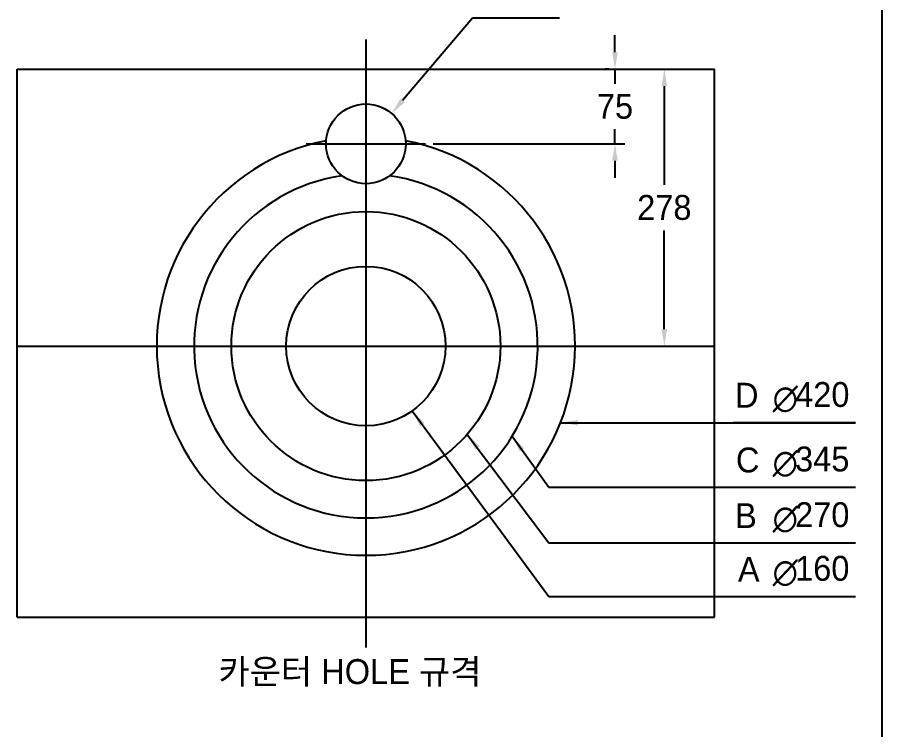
# Model space of a CAD drawing. Header units: millimetres. Extents: x 0 to 3800, y -67 to 2530.
# Drawn here: x 932 to 1800, y 1156 to 1871 of the extents above; entities that cross this region are included whole.
import ezdxf
from ezdxf.lldxf.tags import DXFTag

# ---------------------------------------------------------------- set-up
doc = ezdxf.new("R2010")
doc.units = ezdxf.units.MM
for name, color, linetype in [('TEXT', 7, 'Continuous'), ('내부선 및 부속', 4, 'Continuous'), ('도각라인', 255, 'Continuous'), ('외형선', 3, 'Continuous'), ('중심선', 1, 'DASHED'), ('치수선', 7, 'Continuous')]:
    doc.layers.add(name, color=color, linetype=linetype)
doc.styles.add('____', font='')
doc.styles.add('타이틀', font='H2GTRM.TTF', dxfattribs={"height": 25})
doc.styles.get('____').set_extended_font_data('굴림')
tags = doc.linetypes.add('DASHDOT', pattern=[70, 31, -13, 13, -13]).pattern_tags.tags
tags[10:11] = [DXFTag(74, 4), DXFTag(75, 0), DXFTag(340, '0'), DXFTag(46, 0.0), DXFTag(50, 0.0), DXFTag(44, 0.0), DXFTag(45, 0.0)]
tags[8:9] = [DXFTag(74, 4), DXFTag(75, 0), DXFTag(340, '0'), DXFTag(46, 0.0), DXFTag(50, 0.0), DXFTag(44, 0.0), DXFTag(45, 0.0)]
tags[6:7] = [DXFTag(74, 4), DXFTag(75, 0), DXFTag(340, '0'), DXFTag(46, 0.0), DXFTag(50, 0.0), DXFTag(44, 0.0), DXFTag(45, 0.0)]
tags[4:5] = [DXFTag(74, 4), DXFTag(75, 0), DXFTag(340, '0'), DXFTag(46, 0.0), DXFTag(50, 0.0), DXFTag(44, 0.0), DXFTag(45, 0.0)]
tags = doc.linetypes.add('DASHED', pattern=[25.72, 12.86, -12.86]).pattern_tags.tags
tags[6:7] = [DXFTag(74, 4), DXFTag(75, 0), DXFTag(340, '0'), DXFTag(46, 0.0), DXFTag(50, 0.0), DXFTag(44, 0.0), DXFTag(45, 0.0)]
tags[4:5] = [DXFTag(74, 4), DXFTag(75, 0), DXFTag(340, '0'), DXFTag(46, 0.0), DXFTag(50, 0.0), DXFTag(44, 0.0), DXFTag(45, 0.0)]
doc.dimstyles.new('MSADIM', dxfattribs={"dimtxt": 33, "dimasz": 17, "dimexe": 10, "dimexo": 7.5, "dimgap": 10, "dimtad": 0, "dimtih": 1, "dimtoh": 1, "dimdec": 0, "dimzin": 1, "dimdsep": 46, "dimtxsty": '____', "dimcen": 11.25, "dimadec": 0, "dimazin": 0, "dimtfac": 1, "dimtdec": 0, "dimtix": 1, "dimtmove": 0, "dimatfit": 3, "dimfxl": 1, "dimtolj": 1, "dimtzin": 1, "dimarcsym": 0})

# ---------------------------------------------------------------- blocks, each defined once
blk = doc.blocks.new('*D3')
at = {"layer": '치수선', "color": 0, "linetype": 'Continuous', "lineweight": -2, "transparency": 16777216}
for p, q in [((1532.19, 1835.72), (1532.19, 1852.72)), ((1526.04, 1818.72), (1522.19, 1818.72)), ((1532.19, 1818.72), (1532.19, 1804.04)), ((1532.19, 1743.72), (1532.19, 1758.41)), ((1349.63, 1743.72), (1542.19, 1743.72)), ((1532.19, 1726.72), (1532.19, 1709.72))]:
    blk.add_line(p, q, dxfattribs=at)
at = {"layer": '치수선', "color": 0, "linetype": 'Continuous', "transparency": 16777216}
for points in [[(1529.36, 1835.72), (1535.02, 1835.72), (1532.19, 1818.72)], [(1529.36, 1726.72), (1535.02, 1726.72), (1532.19, 1743.72)]]:
    blk.add_solid(points, dxfattribs=at)
at = {"layer": '치수선', "color": 0, "linetype": 'Continuous', "transparency": 16777216, "insert": (1532.19, 1781.22), "char_height": 25, "attachment_point": 5, "style": '____'}
blk.add_mtext('\\A1;75', dxfattribs=at)
blk = doc.blocks.new('*D4')
at = {"layer": '치수선', "color": 0, "linetype": 'Continuous', "lineweight": -2, "transparency": 16777216}
for p, q in [((1584.97, 1818.72), (1591.75, 1818.72)), ((1581.75, 1801.72), (1581.75, 1702.56)), ((1581.75, 1557.72), (1581.75, 1656.89)), ((1584.97, 1540.72), (1591.75, 1540.72))]:
    blk.add_line(p, q, dxfattribs=at)
at = {"layer": '치수선', "color": 0, "linetype": 'Continuous', "transparency": 16777216}
for points in [[(1578.91, 1801.72), (1584.58, 1801.72), (1581.75, 1818.72)], [(1578.91, 1557.72), (1584.58, 1557.72), (1581.75, 1540.72)]]:
    blk.add_solid(points, dxfattribs=at)
at = {"layer": '치수선', "color": 0, "linetype": 'Continuous', "transparency": 16777216, "insert": (1581.75, 1679.72), "char_height": 25, "attachment_point": 5, "style": '____'}
blk.add_mtext('\\A1;278', dxfattribs=at)

msp = doc.modelspace()

# ---------------------------------------------------------------- linework, layer by layer
at = {"layer": '내부선 및 부속', "linetype": 'Continuous'}
for p, q in [((932.13, 1818.72), (1632.13, 1818.72)), ((932.13, 1268.72), (932.13, 1818.72)), ((1632.13, 1268.72), (1632.13, 1818.72)), ((932.13, 1268.72), (1632.13, 1268.72))]:
    msp.add_line(p, q, dxfattribs=at)
at = {"layer": '도각라인', "color": 7}
msp.add_line((1800, 2530), (1800, 0), dxfattribs=at)
at = {"layer": '외형선', "linetype": 'Continuous'}
for centre, radius in [((1282.13, 1743.72), 40), ((1282.13, 1540.72), 135), ((1282.13, 1540.72), 80)]:
    msp.add_circle(centre, radius, dxfattribs=at)
for radius, start, end in [(210, 100.94538, 79.05459), (172.5, 97.93017, 82.06981)]:
    msp.add_arc((1282.13, 1540.72), radius, start, end, dxfattribs=at)
at = {"layer": '중심선', "linetype": 'DASHDOT'}
for p, q in [((1282.13, 1848.39), (1282.13, 1238.33)), ((1222.13, 1743.72), (1342.13, 1743.72)), ((932.13, 1540.72), (1632.13, 1540.72))]:
    msp.add_line(p, q, dxfattribs=at)
at = {"layer": '치수선'}
for p, q in [((1389.08, 1869.8), (1319, 1787.19)), ((1476.45, 1869.8), (1389.08, 1869.8))]:
    msp.add_line(p, q, dxfattribs=at)
msp.add_solid([(1316.84, 1789.02), (1321.16, 1785.36), (1308.01, 1774.23)], dxfattribs=at)

# ---------------------------------------------------------------- texts
at = {"layer": 'TEXT', "insert": (1134.07, 1226.5), "char_height": 25, "width": 380.4469, "attachment_point": 1, "line_spacing_factor": 0.963855, "style": '타이틀'}
msp.add_mtext('\\A1;카운터 HOLE 규격', dxfattribs=at)
at = {"layer": '치수선'}
for s, style, p in [('D ', '타이틀', (1652.72, 1478.88)), ('420', '____', (1713.07, 1479.63)), ('∅', '____', (1690.54, 1475.68)), ('C ', '타이틀', (1653.6, 1413.9)), ('∅', '____', (1690.48, 1410.93)), ('345', '____', (1713.01, 1414.88)), ('B ', '타이틀', (1652.72, 1358.02)), ('∅', '____', (1690.48, 1355.05)), ('270', '____', (1713.01, 1359)), ('A ', '타이틀', (1655.64, 1304.16)), ('160', '____', (1713.01, 1305.14)), ('∅', '____', (1690.48, 1301.19))]:
    msp.add_text(s, height=25, dxfattribs=dict(at, style=style)).set_placement(p)

# ---------------------------------------------------------------- dimensions: what is measured, and where the dimension line sits
at = {"layer": '치수선', "linetype": 'Continuous'}
dim = msp.add_linear_dim(base=(1532.19, 1818.72), p1=(1342.13, 1743.72), p2=(1533.54, 1818.72), angle=90, dimstyle='MSADIM', override={"dimtxt": 25}, dxfattribs=at)
dim.commit()
dim.dimension.update_dxf_attribs({"geometry": '*D3', "text_midpoint": (1532.19, 1781.22)})
dim = msp.add_linear_dim(base=(1581.75, 1818.72), p1=(1577.47, 1540.72), p2=(1577.47, 1818.72), angle=90, dimstyle='MSADIM', override={"dimtxt": 25}, dxfattribs=at)
dim.commit()
dim.dimension.update_dxf_attribs({"geometry": '*D4', "text_midpoint": (1581.75, 1679.72), "dimtype": 160})

# ---------------------------------------------------------------- leaders
for points in [[(1328.63, 1475.63), (1465.78, 1289.3), (1773.69, 1289.3)], [(1477.99, 1463.79), (1773.75, 1463.79), (1650.88, 1463.79)], [(1383.94, 1452.06), (1465.78, 1343.16), (1773.69, 1343.16)], [(1429.04, 1450.17), (1465.78, 1399.03), (1773.69, 1399.04)]]:
    msp.add_leader(points, dimstyle='MSADIM', override={"dimtxt": 25}, dxfattribs=at)

doc.saveas('drawing.dxf')
